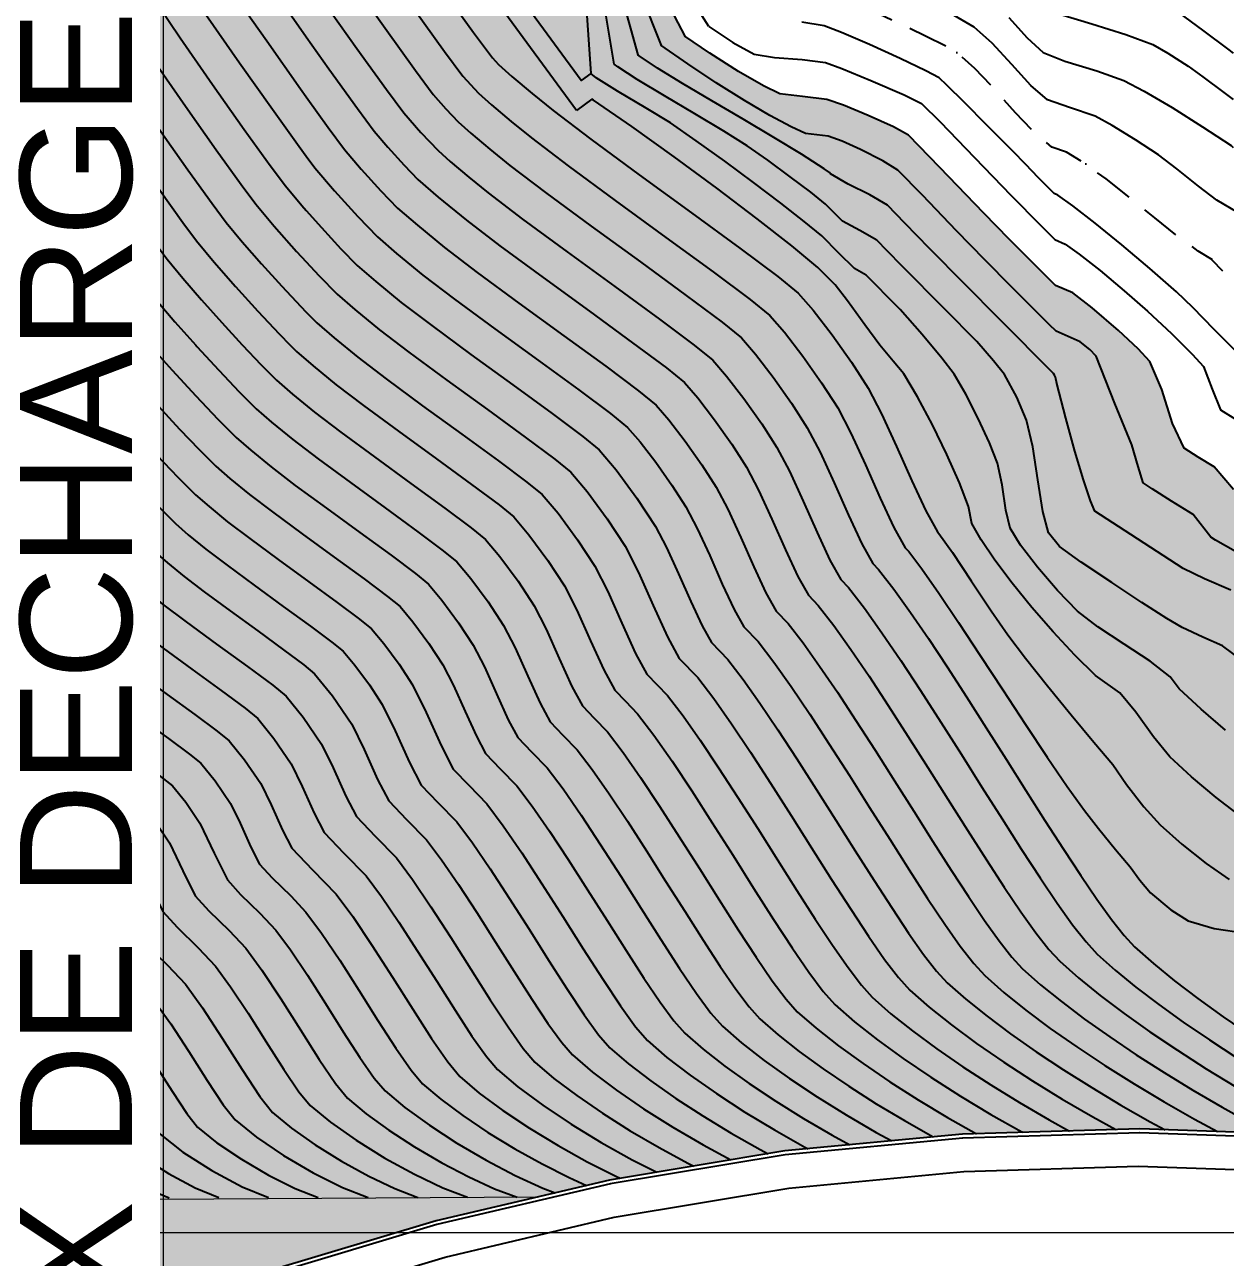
# Model space of a CAD drawing. Extents: x 61466 to 63015, y 108404 to 110397.
# Drawn here: x 62823.33 to 62860.87, y 108649.22 to 108687.77 of the extents above; entities that cross this region are included whole.
import ezdxf
from ezdxf import colors
from ezdxf.entities.mleader import LeaderData, LeaderLine
from ezdxf.math import Vec2, Vec3

# ---------------------------------------------------------------- set-up
doc = ezdxf.new("R2010")
doc.units = 0
doc.header["$LTSCALE"] = 1.000015
doc.header["$MEASUREMENT"] = 0
doc.linetypes.add('TRATTEGGIATA2', pattern=[0.375, 0.25, -0.125])
for name, color, linetype in [('colore lago', 131, 'Continuous'), ('coordinate', 2, 'Continuous'), ('Couronnement', 7, 'Continuous'), ('curve livello 1m', 2, 'Continuous'), ('curve livello 5m', 7, 'Continuous'), ('LIN018CO', 6, 'Continuous'), ('LIN025CO', 7, 'Continuous')]:
    doc.layers.add(name, color=color, linetype=linetype)
doc.layers.add('Colori bordi', color=5, linetype='Continuous', plot=False)
doc.layers.add('no_plot', color=5, linetype='Continuous', plot=False)
doc.layers.add('LINE035', color=1, linetype='Continuous', lineweight=35)
doc.styles.add('ARIAL', font='arial.ttf')

msp = doc.modelspace()

# ---------------------------------------------------------------- hatches: boundary and pattern name
at = {"layer": 'colore lago', "linetype": 'Continuous', "lineweight": 0}
msp.add_hatch(color=256, dxfattribs=at).paths.add_polyline_path([(62823.098, 108712.426), (62823.692, 108711.854), (62824.211, 108710.804), (62823.37, 108710.571), (62827.768, 108704.942), (62841.061, 108708.628), (62841.764, 108707.729), (62836.243, 108697.972), (62840.642, 108692.343), (62841.442, 108693.757), (62841.442, 108692.195), (62842.487, 108690.222), (62842.982, 108689.288), (62843.392, 108688.514), (62843.655, 108688.018), (62843.975, 108687.414), (62844.757, 108686.877), (62845.652, 108686.309), (62846.428, 108685.857), (62846.943, 108685.61), (62847.646, 108685.523), (62848.413, 108685.436), (62848.935, 108685.254), (62849.708, 108684.935), (62850.5, 108684.575), (62850.969, 108684.318), (62851.947, 108683.305), (62853.322, 108681.875), (62854.115, 108681.066), (62854.823, 108680.351), (62855.34, 108679.833), (62855.561, 108679.62), (62856.098, 108679.384), (62856.706, 108678.92), (62857.535, 108678.212), (62858.15, 108677.629), (62858.509, 108677.243), (62858.884, 108676.364), (62859.223, 108675.296), (62859.579, 108674.527), (62860.022, 108674.247), (62860.524, 108673.942), (62861.121, 108673.231), (62861.763, 108672.326), (62862.367, 108671.601), (62862.863, 108671.28), (62863.351, 108671.01), (62863.81, 108670.755), (62864.373, 108670.388), (62865.159, 108669.855), (62866.024, 108669.253), (62866.828, 108668.678), (62867.744, 108667.996), (62868.796, 108667.19), (62869.668, 108666.501), (62870.574, 108665.758), (62871.455, 108665.021), (62872.228, 108664.359), (62872.81, 108663.844), (62873.119, 108663.547), (62873.68, 108662.665), (62874.168, 108661.941), (62874.819, 108661.7), (62876.542, 108661.081), (62874.849, 108652.749), (62874.609, 108651.566), (62869.261, 108652.495), (62863.756, 108653.04), (62858.193, 108653.236), (62852.65, 108653.069), (62847.099, 108652.547), (62841.619, 108651.637), (62836.195, 108650.359), (62830.876, 108648.764), (62825.687, 108646.797), (62820.621, 108644.487), (62815.733, 108641.873), (62811.013, 108638.914), (62806.809, 108635.919), (62802.653, 108632.528), (62798.578, 108628.752), (62795.53, 108625.55), (62792.243, 108621.72), (62789.658, 108618.302), (62786.55, 108613.699), (62783.753, 108608.883), (62781.281, 108603.924), (62779.157, 108598.79), (62777.364, 108593.52), (62775.923, 108588.148), (62774.828, 108582.699), (62774.099, 108577.206), (62773.742, 108571.827), (62773.733, 108566.27), (62774.08, 108560.708), (62774.822, 108555.214), (62775.907, 108549.757), (62776.774, 108546.543), (62775.534, 108543.897), (62771.471, 108542.34), (62770.737, 108542.931), (62769.881, 108543.399), (62769.16, 108543.605), (62768.397, 108543.397), (62767.454, 108542.895), (62766.48, 108542.367), (62765.625, 108542.081), (62765.129, 108542.167), (62764.204, 108542.374), (62761.92, 108542.969), (62758.989, 108543.785), (62755.805, 108544.685), (62752.764, 108545.533), (62750.259, 108546.195), (62749.515, 108546.361), (62748.651, 108546.545), (62748.14, 108546.666), (62747.525, 108546.963), (62746.769, 108547.335), (62745.628, 108547.824), (62744.247, 108548.386), (62742.732, 108548.989), (62741.189, 108549.599), (62739.721, 108550.183), (62738.435, 108550.711), (62737.436, 108551.147), (62736.779, 108551.475), (62735.74, 108552.131), (62732.8, 108553.829), (62729.641, 108555.846), (62727.666, 108557.145), (62727.666, 108746.101), (62759.548, 108763.679), (62762.174, 108761.512), (62766.058, 108758.6), (62770.75, 108755.721), (62775.77, 108752.427), (62780.625, 108748.821), (62784.649, 108746.672), (62791.078, 108741.712), (62792.191, 108741.192), (62793.304, 108740.673), (62792.406, 108740.344), (62791.026, 108739.839), (62795.864, 108734.582), (62808.817, 108739.327), (62809.589, 108738.487), (62804.873, 108728.317), (62809.71, 108723.06), (62811.198, 108726.268), (62812.277, 108725.772), (62812.557, 108725.5), (62813.179, 108725.007), (62813.957, 108724.44), (62814.819, 108723.834), (62815.694, 108723.224), (62816.511, 108722.646), (62817.199, 108722.136), (62817.686, 108721.728), (62818.127, 108721.189), (62818.712, 108720.467), (62819.259, 108719.84), (62819.895, 108719.121), (62820.227, 108718.731), (62820.528, 108718.087), (62820.826, 108717.245), (62821.425, 108715.335), (62821.73, 108714.455), (62822.044, 108713.747)])

# ---------------------------------------------------------------- linework, layer by layer
at = {"layer": 'Colori bordi', "linetype": 'Continuous', "lineweight": 0, "flags": 128}
for points in [[(62843.655, 108688.018), (62843.975, 108687.414), (62844.757, 108686.877), (62845.652, 108686.309), (62846.428, 108685.857), (62846.943, 108685.61), (62847.646, 108685.523), (62848.413, 108685.436), (62848.413, 108685.436), (62848.935, 108685.254), (62849.708, 108684.935), (62850.5, 108684.575), (62850.969, 108684.318), (62850.969, 108684.318), (62851.947, 108683.305), (62853.322, 108681.875), (62853.322, 108681.875), (62854.115, 108681.066), (62854.823, 108680.351), (62855.34, 108679.833), (62855.561, 108679.62), (62856.098, 108679.384), (62856.098, 108679.384), (62856.706, 108678.92), (62857.535, 108678.212), (62857.535, 108678.212), (62858.15, 108677.629), (62858.509, 108677.243), (62858.509, 108677.243), (62858.884, 108676.364), (62859.223, 108675.296), (62859.579, 108674.527), (62859.579, 108674.527), (62860.022, 108674.247), (62860.524, 108673.942), (62860.524, 108673.942), (62861.121, 108673.231)], [(62863.756, 108653.04), (62858.193, 108653.236), (62852.65, 108653.069), (62847.099, 108652.547), (62841.619, 108651.637), (62836.195, 108650.359), (62830.876, 108648.764)]]:
    msp.add_lwpolyline(points, dxfattribs=at)
at = {"layer": 'coordinate', "linetype": 'Continuous', "lineweight": 0}
for p, q in [((62827.666, 108698.59), (62827.666, 108677.753)), ((62827.666, 108677.753), (62827.666, 108626.056)), ((62767.853, 108650), (62950.566, 108650))]:
    msp.add_line(p, q, dxfattribs=at)
at = {"layer": 'Couronnement', "linetype": 'Continuous'}
for p, q in [((62852.65, 108653.069), (62847.099, 108652.547)), ((62852.661, 108652.95), (62847.11, 108652.428)), ((62858.193, 108653.236), (62852.65, 108653.069)), ((62858.197, 108653.116), (62852.654, 108652.949)), ((62863.74, 108652.921), (62858.189, 108653.117)), ((62863.756, 108653.04), (62858.193, 108653.236)), ((62847.099, 108652.547), (62841.619, 108651.637)), ((62847.11, 108652.428), (62841.639, 108651.519)), ((62847.227, 108651.385), (62852.69, 108651.9)), ((62852.69, 108651.9), (62858.141, 108652.07)), ((62858.141, 108652.07), (62863.593, 108651.881)), ((62841.619, 108651.637), (62836.195, 108650.359)), ((62841.647, 108651.52), (62836.221, 108650.242)), ((62841.764, 108650.472), (62847.227, 108651.385)), ((62836.195, 108650.359), (62830.876, 108648.764)), ((62836.221, 108650.242), (62830.911, 108648.649)), ((62836.483, 108649.228), (62841.764, 108650.472)), ((62831.305, 108647.68), (62836.483, 108649.228))]:
    msp.add_line(p, q, dxfattribs=at)
at = {"layer": 'curve livello 1m', "color": 152, "linetype": 'TRATTEGGIATA2', "ltscale": 5, "flags": 128}
msp.add_lwpolyline([(62877.425, 108665.424), (62875.943, 108666.618), (62875.11, 108667.222), (62874.378, 108667.701), (62874.378, 108667.701), (62873.706, 108668.037), (62872.86, 108668.407), (62872.061, 108668.759), (62871.533, 108669.043), (62871.533, 108669.043), (62871.127, 108669.452), (62870.581, 108670.073), (62870.092, 108670.587), (62870.092, 108670.587), (62869.688, 108670.905), (62868.993, 108671.424), (62868.231, 108671.991), (62867.624, 108672.455), (62867.624, 108672.455), (62866.768, 108673.144), (62865.963, 108673.805), (62865.335, 108674.337), (62865.004, 108674.637), (62865.004, 108674.637), (62864.689, 108675.02), (62864.233, 108675.627), (62863.72, 108676.347), (62863.232, 108677.065), (62863.232, 108677.065), (62862.84, 108677.72), (62862.401, 108678.49), (62862.103, 108678.97), (62862.103, 108678.97), (62861.53, 108679.48), (62860.828, 108680.028), (62860.46, 108680.41), (62860.46, 108680.41), (62860.465, 108680.419), (62860.026, 108680.684), (62859.403, 108681.144), (62858.663, 108681.73), (62857.884, 108682.359), (62857.141, 108682.948), (62856.509, 108683.416), (62856.509, 108683.416), (62855.902, 108683.786), (62855.443, 108683.944), (62854.92, 108684.378), (62854.313, 108685.017), (62853.67, 108685.735), (62853.04, 108686.406), (62852.472, 108686.903), (62852.472, 108686.903), (62852.137, 108687.091), (62851.499, 108687.412), (62850.648, 108687.822), (62849.675, 108688.276), (62848.671, 108688.732), (62848.671, 108688.732), (62848.281, 108688.893), (62847.403, 108688.996), (62846.813, 108689.309), (62846.162, 108689.773), (62845.644, 108690.249), (62845.644, 108690.249), (62845.323, 108690.734), (62844.882, 108691.548), (62844.368, 108692.554), (62843.828, 108693.617), (62843.153, 108694.902), (62842.347, 108695.357)], dxfattribs=at)
at = {"layer": 'curve livello 5m', "color": 2}
for p, q in [((62841.442, 108692.195), (62843.975, 108687.414)), ((62841.067, 108685.443), (62840.588, 108685.091))]:
    msp.add_line(p, q, dxfattribs=at)
at = {"layer": 'curve livello 5m', "color": 2, "flags": 128}
for points in [[(62840.588, 108685.091), (62829.287, 108700.498), (62824.017, 108704.756)], [(62827.5, 108694.114), (62827.793, 108693.783), (62827.793, 108693.783), (62828.447, 108692.824), (62829.61, 108691.068), (62830.625, 108689.555), (62830.625, 108689.555), (62831.745, 108687.944), (62832.135, 108687.391)], [(62822.987, 108690.759), (62823.63, 108690.082), (62824.17, 108689.473), (62824.17, 108689.473), (62824.723, 108688.662), (62825.706, 108687.178), (62826.563, 108685.899), (62826.563, 108685.899), (62827.5, 108684.552)], [(62854.1, 108687.992), (62854.674, 108687.356), (62855.17, 108686.901), (62855.857, 108686.635), (62856.858, 108686.331), (62857.702, 108686.03), (62858.332, 108685.694), (62859.204, 108685.177), (62860.162, 108684.577), (62861.048, 108683.989), (62861.115, 108683.936)], [(62832.135, 108687.391), (62832.838, 108686.396), (62833.732, 108685.15), (62834.256, 108684.446), (62834.256, 108684.446), (62834.687, 108683.938), (62835.194, 108683.378), (62835.623, 108682.935), (62835.623, 108682.935), (62836.261, 108682.377), (62837.141, 108681.657), (62837.141, 108681.657), (62838.189, 108680.857), (62839.537, 108679.866), (62840.986, 108678.812), (62842.338, 108677.826), (62843.396, 108677.038), (62843.96, 108676.577), (62844.377, 108676.098), (62844.901, 108675.414), (62845.44, 108674.65), (62845.902, 108673.931), (62846.279, 108673.212), (62846.696, 108672.302), (62847.117, 108671.352), (62847.509, 108670.511), (62847.834, 108669.928), (62848.145, 108669.606), (62848.629, 108668.979), (62849.16, 108668.234), (62849.73, 108667.394), (62850.329, 108666.483), (62850.945, 108665.523), (62851.571, 108664.537), (62852.195, 108663.548), (62852.808, 108662.58), (62853.4, 108661.655), (62853.96, 108660.796), (62854.479, 108660.026), (62854.948, 108659.368), (62855.355, 108658.845), (62855.691, 108658.481), (62856.282, 108657.957), (62856.957, 108657.41), (62857.704, 108656.846), (62858.512, 108656.272), (62859.371, 108655.694), (62860.269, 108655.119), (62861.195, 108654.553)], [(62861.121, 108673.231), (62860.524, 108673.942), (62860.524, 108673.942), (62860.022, 108674.247), (62859.579, 108674.527), (62859.579, 108674.527), (62859.223, 108675.296), (62858.884, 108676.364), (62858.509, 108677.243), (62858.509, 108677.243), (62858.15, 108677.629), (62857.535, 108678.212), (62857.535, 108678.212), (62856.706, 108678.92), (62856.098, 108679.384), (62856.098, 108679.384), (62855.561, 108679.62), (62855.34, 108679.833), (62854.823, 108680.351), (62854.115, 108681.066), (62853.322, 108681.875), (62853.322, 108681.875), (62851.947, 108683.305), (62850.969, 108684.318), (62850.969, 108684.318), (62850.5, 108684.575), (62849.708, 108684.935), (62848.935, 108685.254), (62848.413, 108685.436), (62848.413, 108685.436), (62847.646, 108685.523), (62846.943, 108685.61), (62846.428, 108685.857), (62845.652, 108686.309), (62844.757, 108686.877), (62843.975, 108687.414)], [(62861.387, 108662.982), (62860.587, 108663.601), (62859.815, 108664.247), (62859.131, 108664.876), (62859.131, 108664.876), (62858.621, 108665.498), (62858.07, 108666.267), (62857.568, 108666.876), (62857.568, 108666.876), (62856.81, 108667.415), (62856.16, 108668.058), (62855.487, 108668.782), (62854.824, 108669.547), (62854.205, 108670.309), (62853.663, 108671.029), (62853.233, 108671.664), (62852.947, 108672.173), (62852.947, 108672.173), (62852.844, 108672.705), (62852.561, 108673.443), (62852.168, 108674.327), (62851.713, 108675.257), (62851.246, 108676.133), (62850.815, 108676.856), (62850.815, 108676.856), (62850.486, 108677.253), (62850.07, 108677.749), (62850.07, 108677.749), (62849.596, 108678.387), (62849.053, 108679.137), (62848.675, 108679.636), (62848.675, 108679.636), (62848.132, 108680.182), (62847.319, 108680.853), (62846.233, 108681.701), (62844.972, 108682.654), (62843.633, 108683.639), (62842.315, 108684.584), (62841.113, 108685.415), (62841.113, 108685.415), (62841.067, 108685.443)], [(62827.5, 108684.552), (62827.511, 108684.538), (62828.434, 108683.229), (62829.189, 108682.177), (62829.633, 108681.582), (62829.633, 108681.582), (62830.132, 108680.982), (62830.733, 108680.294), (62831.368, 108679.592), (62831.968, 108678.953), (62832.135, 108678.783)], [(62823.276, 108681.131), (62824.03, 108680.063), (62824.647, 108679.203), (62825.009, 108678.717), (62825.009, 108678.717), (62825.531, 108678.086), (62826.145, 108677.369), (62826.816, 108676.609), (62827.505, 108675.847), (62828.175, 108675.125), (62828.788, 108674.484), (62829.307, 108673.966), (62829.748, 108673.58), (62830.355, 108673.083), (62831.08, 108672.531), (62832.011, 108671.846), (62833.012, 108671.118), (62833.946, 108670.437), (62834.676, 108669.892), (62835.066, 108669.574), (62835.47, 108669.097), (62835.967, 108668.42), (62836.408, 108667.746), (62836.738, 108667.101), (62837.102, 108666.29), (62837.453, 108665.516), (62837.742, 108664.981), (62838.202, 108664.5), (62838.722, 108663.967), (62839.203, 108663.332), (62839.744, 108662.549), (62840.326, 108661.662), (62840.932, 108660.715), (62841.54, 108659.752), (62842.133, 108658.816), (62842.692, 108657.952), (62843.198, 108657.203), (62843.631, 108656.613), (62843.973, 108656.226), (62844.548, 108655.725), (62845.227, 108655.197), (62845.988, 108654.653), (62846.814, 108654.105), (62847.683, 108653.564), (62848.577, 108653.042), (62849.133, 108652.738)], [(62832.135, 108678.783), (62832.465, 108678.45), (62833.005, 108677.979), (62833.748, 108677.37), (62834.635, 108676.694), (62835.774, 108675.856), (62836.999, 108674.965), (62838.142, 108674.131), (62839.036, 108673.465), (62839.513, 108673.076), (62840.007, 108672.492), (62840.615, 108671.663), (62841.155, 108670.838), (62841.56, 108670.049), (62842.005, 108669.056), (62842.434, 108668.109), (62842.788, 108667.454), (62843.434, 108666.787), (62843.916, 108666.156), (62844.452, 108665.393), (62845.029, 108664.531), (62845.632, 108663.599), (62846.25, 108662.628), (62846.868, 108661.65), (62847.472, 108660.695), (62848.051, 108659.795), (62848.589, 108658.979), (62849.074, 108658.28), (62849.493, 108657.728), (62849.832, 108657.353), (62850.417, 108656.839), (62851.094, 108656.3), (62851.849, 108655.744), (62852.668, 108655.179), (62853.535, 108654.615), (62854.437, 108654.059), (62855.359, 108653.521), (62855.994, 108653.17)], [(62822.809, 108673.026), (62823.733, 108672.004), (62824.631, 108671.036), (62825.453, 108670.176), (62826.149, 108669.481), (62826.491, 108669.182), (62826.963, 108668.796), (62827.66, 108668.267), (62828.558, 108667.61), (62829.472, 108666.945), (62830.221, 108666.392), (62830.619, 108666.072), (62831.123, 108665.449), (62831.66, 108664.653), (62832.01, 108663.949), (62832.384, 108663.11), (62832.696, 108662.507), (62833.313, 108661.862), (62834.011, 108661.147), (62834.488, 108660.507), (62835.034, 108659.701), (62835.618, 108658.794), (62836.213, 108657.854), (62836.788, 108656.947), (62837.316, 108656.141), (62837.768, 108655.503), (62838.113, 108655.099), (62838.753, 108654.554), (62839.534, 108653.976), (62840.417, 108653.388), (62841.36, 108652.812), (62842.325, 108652.273), (62843.097, 108651.882)], [(62822.991, 108664.996), (62823.57, 108664.509), (62824.218, 108664.021), (62825.037, 108663.423), (62825.774, 108662.884), (62826.172, 108662.571), (62826.531, 108662.127), (62826.913, 108661.561), (62827.297, 108660.757), (62827.65, 108660.034), (62828.101, 108659.541), (62828.758, 108658.898), (62829.3, 108658.327), (62829.77, 108657.684), (62830.315, 108656.855), (62830.885, 108655.955), (62831.431, 108655.099), (62831.904, 108654.399), (62832.254, 108653.971), (62832.892, 108653.442), (62833.695, 108652.88), (62834.592, 108652.325), (62835.517, 108651.816), (62836.401, 108651.393), (62837.175, 108651.097)], [(62823.146, 108656.967), (62823.937, 108656.195), (62824.588, 108655.507), (62825.038, 108654.87), (62825.558, 108654.057), (62826.044, 108653.303), (62826.395, 108652.844), (62827.02, 108652.35), (62827.824, 108651.837), (62828.666, 108651.389), (62829.404, 108651.087)]]:
    msp.add_lwpolyline(points, dxfattribs=at)
at = {"layer": 'LIN018CO', "flags": 128}
msp.add_lwpolyline([(62841.03, 108686.246), (62840.732, 108686.028), (62829.775, 108700.965), (62824.017, 108705.617)], dxfattribs=at)
at = {"layer": 'LIN025CO', "linetype": 'Continuous', "lineweight": 0}
msp.add_line((62813.159, 108650.953), (62839.385, 108651.111), dxfattribs=at)
at = {"layer": 'no_plot'}
for p, q in [((62840.642, 108691.933), (62841.03, 108686.246)), ((62841.764, 108686.537), (62840.842, 108691.999)), ((62841.042, 108692.064), (62842.499, 108686.828)), ((62841.242, 108692.13), (62843.229, 108687.118)), ((62844.717, 108687.711), (62843.16, 108690.191))]:
    msp.add_line(p, q, dxfattribs=at)
at = {"layer": 'no_plot', "flags": 128}
for points in [[(62850.788, 108693.784), (62851.234, 108693.257), (62851.234, 108693.257), (62851.926, 108692.521), (62852.652, 108691.782), (62853.337, 108691.112), (62853.909, 108690.583), (62854.294, 108690.266), (62854.294, 108690.266), (62854.667, 108690.086), (62854.897, 108689.858), (62856.393, 108689.343), (62858.973, 108688.444), (62859.564, 108688.039), (62860.199, 108687.571), (62860.94, 108687.014), (62861.115, 108686.885)], [(62849.227, 108693.611), (62849.871, 108692.808), (62850.414, 108692.172), (62851.047, 108691.504), (62851.696, 108690.853), (62852.258, 108690.32), (62852.629, 108690.007), (62853.376, 108689.648), (62854.118, 108689.291), (62854.587, 108688.82), (62855.033, 108688.379), (62855.693, 108688.106), (62856.694, 108687.794), (62857.757, 108687.468), (62858.603, 108687.152), (62859.077, 108686.881), (62859.706, 108686.479), (62860.168, 108686.141), (62860.82, 108685.65), (62861.115, 108685.432)], [(62822.928, 108692.411), (62823.668, 108691.668), (62824.335, 108690.966), (62824.895, 108690.335), (62825.468, 108689.494), (62826.487, 108687.956), (62827.376, 108686.63), (62827.5, 108686.451)], [(62827.5, 108692.288), (62827.703, 108691.992), (62828.829, 108690.29), (62829.812, 108688.823), (62830.898, 108687.262), (62831.957, 108685.762), (62832.135, 108685.514)], [(62827.5, 108690.34), (62828.048, 108689.512), (62829, 108688.092), (62830.051, 108686.581), (62831.076, 108685.129), (62831.915, 108683.961), (62832.135, 108683.665)], [(62822.926, 108689.197), (62823.446, 108688.611), (62823.979, 108687.83), (62824.925, 108686.4), (62825.751, 108685.168), (62826.664, 108683.856), (62827.5, 108682.671)], [(62833.439, 108689.306), (62834.599, 108687.662), (62835.548, 108686.339), (62836.106, 108685.592), (62836.497, 108685.139), (62836.887, 108684.729), (62837.28, 108684.378), (62837.877, 108683.876), (62838.498, 108683.372), (62839.611, 108682.523), (62841.043, 108681.47), (62842.581, 108680.351), (62844.017, 108679.304), (62845.139, 108678.467), (62845.739, 108677.978), (62846.182, 108677.469), (62846.738, 108676.743), (62847.31, 108675.932), (62847.801, 108675.168), (62847.801, 108675.168), (62848.201, 108674.404), (62848.644, 108673.439), (62849.092, 108672.43), (62849.507, 108671.536), (62849.853, 108670.917), (62850.03, 108670.734), (62850.507, 108670.117), (62851.029, 108669.39), (62851.587, 108668.572), (62852.174, 108667.684), (62852.781, 108666.746), (62853.398, 108665.776), (62854.018, 108664.796), (62854.632, 108663.824), (62855.231, 108662.881), (62855.806, 108661.986), (62856.35, 108661.16), (62856.853, 108660.421), (62857.308, 108659.79), (62857.705, 108659.287), (62858.035, 108658.931), (62858.62, 108658.412), (62859.284, 108657.869), (62860.016, 108657.311), (62860.808, 108656.742), (62861.649, 108656.167)], [(62836.361, 108688.929), (62837.365, 108687.529), (62837.955, 108686.738), (62838.15, 108686.522), (62838.566, 108686.152), (62839.197, 108685.62), (62839.855, 108685.087), (62841.033, 108684.188), (62842.548, 108683.074), (62844.176, 108681.89), (62845.695, 108680.782), (62846.883, 108679.896), (62847.517, 108679.379), (62847.986, 108678.84), (62848.575, 108678.072), (62849.18, 108677.213), (62849.7, 108676.405), (62850.124, 108675.597), (62850.592, 108674.575), (62851.066, 108673.507), (62851.505, 108672.562), (62851.871, 108671.907), (62851.914, 108671.862), (62852.341, 108671.265), (62852.928, 108670.376), (62853.548, 108669.437), (62854.069, 108668.685), (62854.627, 108667.955), (62855.314, 108667.089), (62856.05, 108666.182), (62856.757, 108665.332), (62857.357, 108664.636), (62857.779, 108664.008), (62858.326, 108663.308), (62858.834, 108662.746), (62858.834, 108662.746), (62859.512, 108662.138), (62860.275, 108661.537), (62860.994, 108661.037)], [(62827.5, 108688.387), (62828.188, 108687.361), (62829.205, 108685.9), (62830.195, 108684.496), (62831.006, 108683.366), (62831.482, 108682.727), (62831.992, 108682.119), (62832.135, 108681.958)], [(62832.592, 108688.625), (62833.718, 108687.029), (62834.64, 108685.745), (62835.181, 108685.019), (62835.719, 108684.396), (62836.255, 108683.832), (62836.637, 108683.492), (62837.216, 108683.004), (62837.819, 108682.514), (62838.9, 108681.69), (62840.29, 108680.668), (62841.784, 108679.581), (62843.178, 108678.565), (62844.267, 108677.753), (62844.849, 108677.278), (62845.279, 108676.783), (62845.819, 108676.078), (62846.375, 108675.291), (62846.852, 108674.549), (62847.24, 108673.808), (62847.67, 108672.871), (62848.104, 108671.891), (62848.508, 108671.023), (62848.844, 108670.423), (62849.088, 108670.17), (62849.586, 108669.524), (62850.133, 108668.756), (62850.721, 108667.891), (62851.337, 108666.952), (62851.973, 108665.962), (62852.617, 108664.947), (62853.261, 108663.928), (62853.892, 108662.93), (62854.502, 108661.977), (62855.079, 108661.092), (62855.614, 108660.299), (62856.097, 108659.621), (62856.517, 108659.082), (62856.863, 108658.706), (62857.431, 108658.201), (62858.076, 108657.674), (62858.788, 108657.132), (62859.557, 108656.579), (62860.374, 108656.021), (62861.229, 108655.464)], [(62835.48, 108688.295), (62836.457, 108686.934), (62837.03, 108686.165), (62837.518, 108685.626), (62837.923, 108685.265), (62838.537, 108684.748), (62839.176, 108684.229), (62840.322, 108683.355), (62841.795, 108682.272), (62843.379, 108681.12), (62844.856, 108680.043), (62846.011, 108679.182), (62846.628, 108678.678), (62847.084, 108678.154), (62847.656, 108677.407), (62848.245, 108676.573), (62848.751, 108675.786), (62849.163, 108675.001), (62849.618, 108674.007), (62850.079, 108672.968), (62850.506, 108672.049), (62850.862, 108671.412), (62850.972, 108671.298), (62851.384, 108670.751), (62851.913, 108669.991), (62852.53, 108669.071), (62853.207, 108668.045), (62853.914, 108666.966), (62854.623, 108665.888), (62855.304, 108664.865), (62855.929, 108663.949), (62856.468, 108663.195), (62856.905, 108662.631), (62857.433, 108661.98), (62857.895, 108661.437), (62858.195, 108661.011), (62858.536, 108660.617), (62858.536, 108660.617), (62859.162, 108660.092), (62859.712, 108659.743), (62859.712, 108659.743), (62860.517, 108659.509), (62861.508, 108659.359)], [(62861.241, 108681.908), (62860.601, 108682.287), (62860.601, 108682.287), (62860.027, 108682.723), (62859.358, 108683.261), (62858.778, 108683.702), (62858.778, 108683.702), (62858.066, 108684.17), (62857.335, 108684.617), (62856.802, 108684.908), (62856.802, 108684.908), (62856.002, 108685.177), (62855.306, 108685.422), (62855.306, 108685.422), (62854.792, 108685.868), (62854.191, 108686.523), (62853.576, 108687.196), (62853.02, 108687.699), (62853.02, 108687.699), (62852.393, 108688.056)], [(62844.717, 108687.711), (62845.47, 108687.213), (62846.137, 108686.852), (62846.78, 108686.751), (62847.64, 108686.688), (62848.369, 108686.589), (62848.882, 108686.4), (62849.792, 108686.024), (62850.827, 108685.574), (62851.374, 108685.311), (62851.955, 108684.732), (62853.033, 108683.614), (62854.175, 108682.428), (62855.089, 108681.5), (62855.538, 108681.055), (62855.865, 108680.911), (62856.3, 108680.6), (62856.955, 108680.081), (62857.708, 108679.452), (62858.439, 108678.812), (62859.192, 108678.11), (62859.838, 108677.467), (62860.184, 108677.077), (62860.456, 108676.369), (62860.717, 108675.724), (62861.188, 108675.432)], [(62861.221, 108677.536), (62860.523, 108678.242), (62859.85, 108678.923), (62859.343, 108679.412), (62859.343, 108679.412), (62858.508, 108680.147), (62857.63, 108680.89), (62856.799, 108681.568), (62856.103, 108682.108), (62855.633, 108682.438), (62855.633, 108682.438), (62855.516, 108682.49), (62855.028, 108682.981), (62854.62, 108683.405), (62854.234, 108683.805), (62854.234, 108683.805), (62853.429, 108684.619), (62852.703, 108685.346), (62852.165, 108685.878), (62851.923, 108686.107), (62851.923, 108686.107), (62851.504, 108686.33), (62850.699, 108686.718), (62849.749, 108687.153), (62849.749, 108687.153), (62848.867, 108687.532), (62848.325, 108687.741), (62848.325, 108687.741), (62847.626, 108687.849)], [(62823.234, 108686.997), (62824.144, 108685.622), (62824.939, 108684.437), (62825.817, 108683.175), (62826.672, 108681.963), (62827.372, 108680.987), (62827.5, 108680.816)], [(62861.188, 108671.295), (62860.567, 108671.647), (62860.567, 108671.647), (62860.418, 108671.744), (62859.861, 108672.451), (62859.192, 108672.866), (62858.588, 108673.254), (62858.302, 108673.446), (62858.302, 108673.446), (62858.147, 108673.951), (62857.951, 108674.628), (62857.951, 108674.628), (62857.418, 108675.927), (62856.834, 108677.409), (62856.631, 108677.611), (62856.331, 108677.856), (62855.584, 108678.184), (62855.375, 108678.384), (62854.884, 108678.872), (62854.186, 108679.575), (62853.356, 108680.416), (62852.469, 108681.321), (62852.469, 108681.321), (62851.398, 108682.435), (62850.636, 108683.224), (62850.636, 108683.224), (62850.161, 108683.509), (62849.463, 108683.869), (62849.463, 108683.869), (62848.887, 108684.125), (62848.457, 108684.284), (62848.457, 108684.284), (62847.749, 108684.368), (62847.294, 108684.573), (62846.634, 108684.931), (62845.834, 108685.405), (62844.955, 108685.955), (62844.061, 108686.545), (62843.225, 108687.127)], [(62863.453, 108666.363), (62860.78, 108668.341), (62860.171, 108668.62), (62859.522, 108668.914), (62859.522, 108668.914), (62859.046, 108669.203), (62858.263, 108669.705), (62857.322, 108670.324), (62856.368, 108670.965), (62856.368, 108670.965), (62855.686, 108671.451), (62855.342, 108671.875), (62855.161, 108672.551), (62855.006, 108673.535), (62854.848, 108674.572), (62854.658, 108675.404), (62854.658, 108675.404), (62854.349, 108676.12), (62853.961, 108676.829), (62853.961, 108676.829), (62853.62, 108677.263), (62853.102, 108677.859), (62853.102, 108677.859), (62852.087, 108678.883), (62850.762, 108680.215), (62850.762, 108680.215), (62850.301, 108680.695), (62849.972, 108681.036), (62849.972, 108681.036), (62849.439, 108681.33), (62848.899, 108681.626), (62848.899, 108681.626), (62848.37, 108682.156), (62847.908, 108682.532), (62847.269, 108683.018), (62846.57, 108683.53), (62845.924, 108683.98), (62845.924, 108683.98), (62845.195, 108684.442), (62844.284, 108684.986), (62843.332, 108685.546), (62842.481, 108686.057), (62841.873, 108686.452), (62841.873, 108686.452), (62841.764, 108686.537)], [(62861.043, 108670.085), (62860.219, 108670.44), (62859.555, 108670.76), (62859.555, 108670.76), (62857.92, 108671.823), (62856.791, 108672.559), (62856.65, 108672.883), (62856.432, 108673.54), (62856.166, 108674.434), (62855.88, 108675.469), (62855.604, 108676.551), (62855.604, 108676.551), (62855.564, 108676.753), (62855.534, 108676.815), (62855.497, 108676.859), (62853.814, 108678.558), (62851.616, 108680.768), (62851.616, 108680.768), (62850.85, 108681.565), (62850.304, 108682.13), (62850.304, 108682.13), (62849.758, 108682.45), (62849.08, 108682.785), (62848.524, 108683.109), (62848.524, 108683.109), (62848.49, 108683.144), (62848.33, 108683.263), (62847.622, 108683.718), (62846.751, 108684.247), (62845.792, 108684.814), (62844.818, 108685.387), (62843.902, 108685.93), (62843.12, 108686.411), (62842.544, 108686.793), (62842.544, 108686.793), (62842.499, 108686.828)], [(62822.489, 108686.165), (62823.363, 108684.844), (62824.127, 108683.706), (62824.97, 108682.494), (62825.792, 108681.329), (62826.464, 108680.392), (62826.859, 108679.863), (62827.393, 108679.219), (62827.5, 108679.094)], [(62827.5, 108686.451), (62828.358, 108685.219), (62829.315, 108683.863), (62830.098, 108682.771), (62830.558, 108682.154), (62831.134, 108681.467), (62831.829, 108680.683), (62832.135, 108680.351)], [(62860.875, 108665.708), (62860.113, 108666.367), (62859.429, 108667.005), (62859.429, 108667.005), (62859.141, 108667.373), (62858.516, 108667.862), (62857.704, 108668.398), (62856.887, 108668.937), (62856.248, 108669.433), (62856.248, 108669.433), (62855.62, 108670.076), (62854.994, 108670.803), (62854.469, 108671.493), (62854.144, 108672.024), (62854.144, 108672.024), (62854.01, 108672.589), (62853.892, 108673.383), (62853.751, 108674.054), (62853.751, 108674.054), (62853.5, 108674.692), (62853.147, 108675.457), (62852.755, 108676.217), (62852.388, 108676.842), (62852.388, 108676.842), (62852.012, 108677.337), (62851.389, 108678.084), (62850.707, 108678.859), (62850.707, 108678.859), (62850.361, 108679.208), (62849.909, 108679.662), (62849.909, 108679.662), (62849.64, 108679.942), (62849.274, 108680.143), (62848.791, 108680.623), (62848.251, 108681.169), (62848.251, 108681.169), (62847.703, 108681.621), (62846.971, 108682.194), (62846.121, 108682.836), (62845.218, 108683.5), (62844.329, 108684.137), (62843.519, 108684.698), (62843.519, 108684.698), (62842.761, 108685.166), (62841.864, 108685.695), (62841.202, 108686.111), (62841.202, 108686.111), (62841.03, 108686.246)], [(62832.135, 108685.514), (62832.823, 108684.555), (62833.332, 108683.873), (62833.855, 108683.256), (62834.47, 108682.576), (62834.992, 108682.038), (62835.61, 108681.498), (62836.462, 108680.8), (62837.479, 108680.025), (62838.785, 108679.064), (62840.189, 108678.043), (62841.499, 108677.087), (62842.524, 108676.323), (62843.07, 108675.877), (62843.475, 108675.412), (62843.982, 108674.75), (62844.504, 108674.01), (62844.953, 108673.312), (62845.318, 108672.616), (62845.722, 108671.734), (62846.13, 108670.813), (62846.509, 108669.998), (62846.825, 108669.433), (62847.203, 108669.042), (62847.672, 108668.434), (62848.187, 108667.712), (62848.74, 108666.897), (62849.32, 108666.014), (62849.918, 108665.083), (62850.524, 108664.127), (62851.13, 108663.169), (62851.724, 108662.23), (62852.297, 108661.333), (62852.841, 108660.5), (62853.344, 108659.754), (62853.798, 108659.116), (62854.193, 108658.609), (62854.52, 108658.255), (62855.092, 108657.747), (62855.746, 108657.217), (62856.471, 108656.671), (62857.255, 108656.114), (62858.087, 108655.553), (62858.958, 108654.996), (62859.855, 108654.447), (62860.769, 108653.913), (62861.688, 108653.401)], [(62832.135, 108683.665), (62832.407, 108683.3), (62833.023, 108682.574), (62833.746, 108681.774), (62834.36, 108681.141), (62834.959, 108680.618), (62835.783, 108679.942), (62836.768, 108679.192), (62838.032, 108678.262), (62839.391, 108677.273), (62840.66, 108676.348), (62841.652, 108675.609), (62842.181, 108675.177), (62842.572, 108674.727), (62843.064, 108674.085), (62843.569, 108673.369), (62844.004, 108672.694), (62844.357, 108672.019), (62844.748, 108671.166), (62845.143, 108670.275), (62845.51, 108669.485), (62845.816, 108668.939), (62846.261, 108668.478), (62846.751, 108667.839), (62847.294, 108667.073), (62847.877, 108666.208), (62848.488, 108665.271), (62849.116, 108664.289), (62849.749, 108663.288), (62850.376, 108662.296), (62850.985, 108661.339), (62851.563, 108660.444), (62852.101, 108659.639), (62852.585, 108658.951), (62853.005, 108658.405), (62853.348, 108658.03), (62853.945, 108657.502), (62854.632, 108656.949), (62855.396, 108656.38), (62856.223, 108655.801), (62857.101, 108655.219), (62858.017, 108654.643), (62858.957, 108654.08), (62859.91, 108653.538), (62860.626, 108653.15)], [(62823.315, 108682.974), (62824.123, 108681.813), (62824.911, 108680.696), (62825.555, 108679.798), (62825.934, 108679.29), (62826.51, 108678.595), (62827.197, 108677.801), (62827.939, 108676.969), (62828.68, 108676.161), (62829.365, 108675.438), (62829.939, 108674.862), (62830.399, 108674.46), (62831.034, 108673.94), (62831.791, 108673.363), (62832.764, 108672.648), (62833.809, 108671.887), (62834.785, 108671.176), (62835.548, 108670.607), (62835.955, 108670.274), (62836.377, 108669.776), (62836.896, 108669.068), (62837.357, 108668.364), (62837.703, 108667.69), (62838.083, 108666.843), (62838.449, 108666.035), (62838.751, 108665.476), (62839.18, 108665.028), (62839.665, 108664.531), (62840.166, 108663.868), (62840.731, 108663.051), (62841.339, 108662.125), (62841.97, 108661.137), (62842.606, 108660.132), (62843.225, 108659.155), (62843.808, 108658.253), (62844.336, 108657.471), (62844.788, 108656.855), (62845.145, 108656.451), (62845.745, 108655.928), (62846.453, 108655.377), (62847.248, 108654.81), (62848.11, 108654.238), (62849.017, 108653.673), (62849.95, 108653.128), (62850.439, 108652.861)], [(62827.5, 108682.671), (62827.553, 108682.596), (62828.281, 108681.582), (62828.708, 108681.009), (62829.259, 108680.347), (62829.923, 108679.587), (62830.623, 108678.813), (62831.285, 108678.108), (62831.635, 108677.753)], [(62832.135, 108681.958), (62832.607, 108681.425), (62833.221, 108680.761), (62833.729, 108680.244), (62834.307, 108679.738), (62835.105, 108679.085), (62836.057, 108678.359), (62837.279, 108677.46), (62838.594, 108676.504), (62839.821, 108675.609), (62840.78, 108674.894), (62841.291, 108674.476), (62841.822, 108673.85), (62842.475, 108672.96), (62843.054, 108672.075), (62843.396, 108671.423), (62843.774, 108670.598), (62844.156, 108669.736), (62844.511, 108668.973), (62844.807, 108668.444), (62845.318, 108667.914), (62845.793, 108667.296), (62846.318, 108666.555), (62846.882, 108665.718), (62847.474, 108664.811), (62848.081, 108663.861), (62848.694, 108662.892), (62849.3, 108661.932), (62849.889, 108661.006), (62850.449, 108660.141), (62850.969, 108659.362), (62851.438, 108658.695), (62851.844, 108658.167), (62852.176, 108657.804), (62852.754, 108657.294), (62853.419, 108656.759), (62854.158, 108656.208), (62854.958, 108655.647), (62855.808, 108655.085), (62856.694, 108654.527), (62857.604, 108653.983), (62858.525, 108653.458), (62858.987, 108653.208)], [(62827.5, 108680.816), (62827.783, 108680.436), (62828.275, 108679.842), (62828.861, 108679.164), (62829.495, 108678.454), (62830.128, 108677.764), (62830.138, 108677.753)], [(62832.135, 108680.351), (62832.523, 108679.932), (62833.097, 108679.347), (62833.656, 108678.859), (62834.426, 108678.227), (62835.346, 108677.527), (62836.527, 108676.658), (62837.797, 108675.734), (62838.981, 108674.87), (62839.908, 108674.18), (62840.402, 108673.776), (62840.914, 108673.171), (62841.545, 108672.312), (62842.105, 108671.457), (62842.524, 108670.638), (62842.986, 108669.61), (62843.431, 108668.628), (62843.798, 108667.949), (62844.376, 108667.351), (62844.876, 108666.697), (62845.431, 108665.907), (62846.028, 108665.014), (62846.654, 108664.048), (62847.293, 108663.043), (62847.933, 108662.03), (62848.56, 108661.041), (62849.159, 108660.108), (62849.716, 108659.263), (62850.219, 108658.539), (62850.653, 108657.967), (62851.004, 108657.579), (62851.609, 108657.046), (62852.311, 108656.487), (62853.093, 108655.911), (62853.941, 108655.327), (62854.84, 108654.742), (62855.774, 108654.167), (62856.729, 108653.609), (62857.445, 108653.213)], [(62823.149, 108679.43), (62823.739, 108678.608), (62824.085, 108678.144), (62824.641, 108677.47), (62825.298, 108676.704), (62826.015, 108675.893), (62826.751, 108675.079), (62827.466, 108674.307), (62828.121, 108673.622), (62828.676, 108673.069), (62829.097, 108672.701), (62829.677, 108672.225), (62830.369, 108671.698), (62831.258, 108671.044), (62832.214, 108670.348), (62833.106, 108669.698), (62833.804, 108669.178), (62834.176, 108668.874), (62834.562, 108668.418), (62835.037, 108667.771), (62835.458, 108667.127), (62835.889, 108666.261), (62836.349, 108665.228), (62836.733, 108664.486), (62837.224, 108663.972), (62837.78, 108663.403), (62838.295, 108662.719), (62838.878, 108661.866), (62839.505, 108660.901), (62840.152, 108659.883), (62840.793, 108658.869), (62841.403, 108657.916), (62841.958, 108657.082), (62842.432, 108656.424), (62842.801, 108656), (62843.412, 108655.472), (62844.14, 108654.913), (62844.96, 108654.339), (62845.846, 108653.764), (62846.775, 108653.203), (62847.72, 108652.67), (62847.824, 108652.615)], [(62827.5, 108679.094), (62828.029, 108678.482), (62828.679, 108677.753)], [(62828.679, 108677.753), (62828.717, 108677.711), (62829.404, 108676.963), (62830.039, 108676.293), (62830.57, 108675.759), (62831.051, 108675.34), (62831.712, 108674.798), (62832.502, 108674.196), (62833.516, 108673.45), (62834.607, 108672.657), (62835.624, 108671.915), (62836.42, 108671.321), (62836.844, 108670.975), (62837.284, 108670.455), (62837.826, 108669.717), (62838.307, 108668.983), (62838.667, 108668.28), (62839.064, 108667.396), (62839.445, 108666.553), (62839.761, 108665.97), (62840.158, 108665.555), (62840.607, 108665.095), (62841.079, 108664.474), (62841.607, 108663.717), (62842.175, 108662.86), (62842.768, 108661.938), (62843.371, 108660.986), (62843.968, 108660.042), (62844.543, 108659.14), (62845.08, 108658.317), (62845.566, 108657.608), (62845.983, 108657.05), (62846.316, 108656.677), (62846.885, 108656.179), (62847.55, 108655.655), (62848.294, 108655.115), (62849.101, 108654.569), (62849.953, 108654.025), (62850.836, 108653.495), (62851.731, 108652.987), (62851.739, 108652.983)], [(62830.138, 108677.753), (62830.712, 108677.148), (62831.202, 108676.656), (62831.702, 108676.22), (62832.391, 108675.655), (62833.213, 108675.029), (62834.269, 108674.252), (62835.404, 108673.426), (62836.464, 108672.653), (62837.292, 108672.036), (62837.734, 108671.675), (62838.192, 108671.134), (62838.756, 108670.366), (62839.256, 108669.601), (62839.631, 108668.869), (62840.044, 108667.95), (62840.442, 108667.072), (62840.77, 108666.465), (62841.136, 108666.083), (62841.549, 108665.659), (62842.04, 108665.013), (62842.589, 108664.226), (62843.181, 108663.334), (62843.798, 108662.375), (62844.425, 108661.385), (62845.045, 108660.403), (62845.643, 108659.465), (62846.203, 108658.609), (62846.707, 108657.871), (62847.141, 108657.29), (62847.488, 108656.902), (62848.08, 108656.384), (62848.772, 108655.839), (62849.545, 108655.278), (62850.384, 108654.709), (62851.271, 108654.144), (62852.189, 108653.593), (62853.089, 108653.082)], [(62831.635, 108677.753), (62831.834, 108677.553), (62832.353, 108677.099), (62833.069, 108676.513), (62833.924, 108675.861), (62835.022, 108675.054), (62836.202, 108674.195), (62837.303, 108673.392), (62838.164, 108672.751), (62838.623, 108672.375), (62839.099, 108671.813), (62839.685, 108671.014), (62840.206, 108670.22), (62840.595, 108669.459), (62841.025, 108668.503), (62841.438, 108667.591), (62841.779, 108666.96), (62842.113, 108666.61), (62842.492, 108666.223), (62843.002, 108665.552), (62843.572, 108664.735), (62844.186, 108663.808), (62844.827, 108662.812), (62845.478, 108661.784), (62846.123, 108660.764), (62846.744, 108659.789), (62847.325, 108658.9), (62847.849, 108658.134), (62848.3, 108657.531), (62848.66, 108657.128), (62849.275, 108656.59), (62849.993, 108656.024), (62850.797, 108655.44), (62851.668, 108654.85), (62852.589, 108654.263), (62853.543, 108653.69), (62854.51, 108653.141), (62854.539, 108653.126)], [(62823.16, 108677.571), (62823.752, 108676.854), (62824.451, 108676.04), (62825.213, 108675.176), (62825.996, 108674.31), (62826.758, 108673.489), (62827.454, 108672.761), (62828.044, 108672.172), (62828.445, 108671.821), (62828.998, 108671.368), (62829.658, 108670.865), (62830.506, 108670.241), (62831.417, 108669.579), (62832.267, 108668.959), (62832.932, 108668.463), (62833.287, 108668.173), (62833.655, 108667.739), (62834.107, 108667.122), (62834.509, 108666.509), (62834.919, 108665.683), (62835.358, 108664.698), (62835.724, 108663.991), (62836.247, 108663.445), (62836.838, 108662.839), (62837.329, 108662.186), (62837.885, 108661.372), (62838.484, 108660.452), (62839.101, 108659.48), (62839.713, 108658.513), (62840.295, 108657.603), (62840.824, 108656.807), (62841.277, 108656.18), (62841.629, 108655.775), (62842.212, 108655.271), (62842.907, 108654.737), (62843.689, 108654.189), (62844.535, 108653.641), (62845.421, 108653.105), (62846.323, 108652.597), (62846.582, 108652.461)], [(62822.863, 108676.238), (62823.604, 108675.375), (62824.412, 108674.459), (62825.242, 108673.541), (62826.049, 108672.671), (62826.787, 108671.899), (62827.412, 108671.275), (62827.794, 108670.941), (62828.32, 108670.511), (62828.947, 108670.032), (62829.753, 108669.439), (62830.619, 108668.809), (62831.428, 108668.22), (62832.06, 108667.748), (62832.397, 108667.473), (62832.96, 108666.777), (62833.559, 108665.89), (62833.949, 108665.105), (62834.367, 108664.169), (62834.715, 108663.497), (62835.269, 108662.917), (62835.896, 108662.275), (62836.363, 108661.653), (62836.893, 108660.878), (62837.463, 108660.002), (62838.05, 108659.077), (62838.633, 108658.156), (62839.187, 108657.29), (62839.691, 108656.532), (62840.122, 108655.935), (62840.457, 108655.55), (62841.081, 108655.014), (62841.833, 108654.446), (62842.681, 108653.865), (62843.596, 108653.288), (62844.544, 108652.735), (62845.412, 108652.267)], [(62822.756, 108674.71), (62823.61, 108673.743), (62824.487, 108672.773), (62825.34, 108671.854), (62826.12, 108671.038), (62826.781, 108670.378), (62827.143, 108670.062), (62827.641, 108669.653), (62828.379, 108669.094), (62829.328, 108668.399), (62830.296, 108667.695), (62831.087, 108667.111), (62831.508, 108666.773), (62832.042, 108666.113), (62832.61, 108665.272), (62832.98, 108664.527), (62833.376, 108663.639), (62833.705, 108663.002), (62834.291, 108662.39), (62834.953, 108661.711), (62835.457, 108661.035), (62836.033, 108660.184), (62836.65, 108659.226), (62837.278, 108658.233), (62837.886, 108657.276), (62838.444, 108656.425), (62838.92, 108655.751), (62839.285, 108655.324), (62839.878, 108654.815), (62840.592, 108654.276), (62841.398, 108653.724), (62842.266, 108653.177), (62843.167, 108652.651), (62844.07, 108652.164), (62844.252, 108652.074)], [(62822.978, 108671.236), (62823.922, 108670.218), (62824.786, 108669.314), (62825.518, 108668.584), (62825.84, 108668.302), (62826.284, 108667.938), (62826.941, 108667.44), (62827.787, 108666.821), (62828.649, 108666.194), (62829.354, 108665.673), (62829.729, 108665.372), (62830.205, 108664.784), (62830.711, 108664.035), (62831.04, 108663.371), (62831.393, 108662.581), (62831.687, 108662.013), (62832.335, 108661.335), (62833.069, 108660.583), (62833.59, 108659.879), (62834.189, 108658.98), (62834.827, 108657.981), (62835.462, 108656.977), (62836.053, 108656.061), (62836.56, 108655.329), (62836.941, 108654.873), (62837.545, 108654.359), (62838.283, 108653.814), (62839.116, 108653.258), (62840.007, 108652.715), (62840.918, 108652.206), (62841.811, 108651.753), (62841.949, 108651.692)], [(62823.214, 108669.4), (62824.119, 108668.453), (62824.886, 108667.687), (62825.606, 108667.081), (62826.223, 108666.613), (62827.017, 108666.032), (62827.826, 108665.443), (62828.488, 108664.954), (62828.84, 108664.672), (62829.286, 108664.12), (62829.761, 108663.416), (62830.071, 108662.794), (62830.402, 108662.051), (62830.678, 108661.518), (62831.074, 108661.085), (62831.651, 108660.521), (62832.126, 108660.019), (62832.616, 108659.356), (62833.18, 108658.511), (62833.78, 108657.572), (62834.377, 108656.627), (62834.934, 108655.765), (62835.411, 108655.076), (62835.77, 108654.648), (62836.338, 108654.164), (62837.031, 108653.651), (62837.815, 108653.128), (62838.653, 108652.617), (62839.51, 108652.139), (62840.35, 108651.713), (62840.9, 108651.467)], [(62822.505, 108668.582), (62823.452, 108667.591), (62824.254, 108666.79), (62824.927, 108666.224), (62825.68, 108665.656), (62826.632, 108664.962), (62827.488, 108664.336), (62827.95, 108663.971), (62828.368, 108663.456), (62828.812, 108662.798), (62829.258, 108661.863), (62829.668, 108661.023), (62830.083, 108660.57), (62830.687, 108659.98), (62831.184, 108659.455), (62831.643, 108658.834), (62832.172, 108658.042), (62832.734, 108657.162), (62833.293, 108656.277), (62833.814, 108655.47), (62834.261, 108654.824), (62834.598, 108654.422), (62835.216, 108653.902), (62835.983, 108653.349), (62836.847, 108652.791), (62837.758, 108652.259), (62838.668, 108651.78), (62839.527, 108651.385), (62839.922, 108651.237)], [(62822.785, 108666.73), (62823.623, 108665.893), (62824.248, 108665.366), (62824.949, 108664.838), (62825.835, 108664.193), (62826.631, 108663.61), (62827.061, 108663.271), (62827.449, 108662.791), (62827.862, 108662.179), (62828.277, 108661.31), (62828.659, 108660.529), (62829.092, 108660.056), (62829.723, 108659.439), (62830.242, 108658.891), (62830.749, 108658.198), (62831.336, 108657.305), (62831.951, 108656.335), (62832.539, 108655.412), (62833.049, 108654.658), (62833.426, 108654.197), (62834.003, 108653.711), (62834.718, 108653.195), (62835.523, 108652.675), (62836.374, 108652.179), (62837.223, 108651.732), (62838.023, 108651.364), (62838.73, 108651.099)], [(62822.891, 108663.651), (62823.732, 108663.023), (62824.714, 108662.308), (62825.282, 108661.87), (62825.612, 108661.463), (62825.963, 108660.942), (62826.316, 108660.203), (62826.641, 108659.539), (62827.11, 108659.026), (62827.794, 108658.358), (62828.357, 108657.763), (62828.887, 108657.027), (62829.504, 108656.076), (62830.127, 108655.09), (62830.68, 108654.253), (62831.082, 108653.746), (62831.671, 108653.258), (62832.411, 108652.74), (62833.239, 108652.227), (62834.092, 108651.758), (62834.907, 108651.368), (62835.621, 108651.095)], [(62822.979, 108662.221), (62823.875, 108661.569), (62824.393, 108661.17), (62824.694, 108660.798), (62825.014, 108660.324), (62825.335, 108659.65), (62825.632, 108659.044), (62826.119, 108658.511), (62826.83, 108657.817), (62827.415, 108657.199), (62827.9, 108656.525), (62828.465, 108655.654), (62829.036, 108654.751), (62829.542, 108653.985), (62829.91, 108653.52), (62830.576, 108652.98), (62831.424, 108652.409), (62832.355, 108651.865), (62833.269, 108651.407), (62834.067, 108651.093)], [(62823.035, 108660.83), (62823.503, 108660.47), (62824.064, 108659.705), (62824.355, 108659.097), (62824.622, 108658.55), (62825.128, 108657.997), (62825.866, 108657.276), (62826.473, 108656.635), (62826.914, 108656.023), (62827.426, 108655.232), (62827.945, 108654.413), (62828.404, 108653.716), (62828.738, 108653.295), (62829.343, 108652.804), (62830.113, 108652.286), (62830.958, 108651.792), (62831.788, 108651.376), (62832.512, 108651.091)], [(62823.115, 108659.087), (62823.374, 108658.544), (62823.613, 108658.055), (62824.137, 108657.482), (62824.901, 108656.735), (62825.53, 108656.071), (62826.038, 108655.353), (62826.623, 108654.437), (62827.171, 108653.587), (62827.566, 108653.069), (62828.272, 108652.512), (62829.178, 108651.935), (62830.126, 108651.429), (62830.958, 108651.089)], [(62822.973, 108655.654), (62823.646, 108654.943), (62824.188, 108654.158), (62824.784, 108653.22), (62825.223, 108652.618), (62825.769, 108652.187), (62826.471, 108651.74), (62827.205, 108651.348), (62827.849, 108651.085)], [(62823.167, 108653.708), (62823.676, 108652.907), (62824.051, 108652.393), (62824.708, 108651.896), (62825.539, 108651.41), (62826.41, 108651.033)], [(62822.879, 108652.168), (62823.424, 108651.755), (62824.113, 108651.352), (62824.872, 108651.023)]]:
    msp.add_lwpolyline(points, dxfattribs=at)

# ---------------------------------------------------------------- next in the draw order: leaders
at = {"layer": 'LINE035', "linetype": 'Continuous', "lineweight": 0}
ml = msp.add_multileader_mtext('Standard', dxfattribs=at)
ml.set_content('DEVERSOIRS', color=256, style='ARIAL')
ml.set_leader_properties()
ml.build(insert=Vec2(0, 0))
ml.multileader.update_dxf_attribs({"has_text_frame": 1, "text_left_attachment_type": 2, "text_right_attachment_type": 2, "dogleg_length": 0.36, "arrow_head_size": 5, "scale": 10})
ctx = ml.context
ctx.base_point, ctx.scale, ctx.char_height, ctx.arrow_head_size, ctx.landing_gap_size, ctx.plane_origin, ctx.plane_x_axis, ctx.plane_y_axis = Vec3(62788.527, 108666.839), 10, 3.5, 5, 0.9, Vec3(62707.523, 108643.992), Vec3(0, 1), Vec3(-1, 0)
ctx.left_attachment, ctx.right_attachment, ctx.text_align_type = 2, 2, 2
notes = []
notes.append((ctx, [(1, (1, 1, 0), (62788.527, 108703.667), (0, -1), 3.6, [(1, [(62806.866, 108726.151), (62825.569, 108707.756)], 0, [])])]))
ctx.mtext.insert, ctx.mtext.text_direction, ctx.mtext.rotation, ctx.mtext.alignment, ctx.mtext.flow_direction = Vec3(62786.716, 108699.167), Vec3(0, 1), 1.570796, 3, 5
ctx.mtext.has_bg_fill, ctx.mtext.bg_color, ctx.mtext.bg_scale_factor, ctx.mtext.bg_transparency, ctx.mtext.use_window_bg_color = 1, -1073741824, 1.25, 0, 1
for ctx, leaders in notes:
    for number, flags, end, landing, length, lines in leaders:
        leader = LeaderData()
        leader.index, (leader.has_last_leader_line, leader.has_dogleg_vector, leader.attachment_direction) = number, flags
        leader.last_leader_point, leader.dogleg_vector, leader.dogleg_length = Vec3(end), Vec3(landing), length
        for number, points, colour, breaks in lines:
            line = LeaderLine()
            line.index, line.vertices, line.color, line.breaks = number, Vec3.list(points), colors.encode_raw_color(colour), breaks
            leader.lines.append(line)
        ctx.leaders.append(leader)

# ---------------------------------------------------------------- next in the draw order: leaders
ml = msp.add_multileader_mtext('Standard', dxfattribs=at)
ml.set_content('CANAUX DE DECHARGE', color=256, style='ARIAL')
ml.set_leader_properties()
ml.build(insert=Vec2(0, 0))
ml.multileader.update_dxf_attribs({"has_text_frame": 1, "text_left_attachment_type": 2, "text_right_attachment_type": 2, "dogleg_length": 0.36, "arrow_head_size": 5, "scale": 10})
ctx = ml.context
ctx.base_point, ctx.scale, ctx.char_height, ctx.arrow_head_size, ctx.landing_gap_size, ctx.plane_origin, ctx.plane_x_axis, ctx.plane_y_axis = Vec3(62824.992, 108630.211), 10, 3.5, 5, 0.9, Vec3(62743.988, 108633.027), Vec3(0, 1), Vec3(-1, 0)
ctx.left_attachment, ctx.right_attachment, ctx.text_align_type = 2, 2, 2
notes = []
notes.append((ctx, [(1, (1, 1, 0), (62824.992, 108692.702), (0, -1), 3.6, [(1, [(62843.047, 108746.352), (62864.211, 108710.236)], 0, [])])]))
ctx.mtext.insert, ctx.mtext.text_direction, ctx.mtext.rotation, ctx.mtext.alignment, ctx.mtext.flow_direction = Vec3(62823.182, 108688.202), Vec3(0, 1), 1.570796, 3, 5
ctx.mtext.has_bg_fill, ctx.mtext.bg_color, ctx.mtext.bg_scale_factor, ctx.mtext.bg_transparency, ctx.mtext.use_window_bg_color = 1, -1073741824, 1.25, 0, 1
for ctx, leaders in notes:
    for number, flags, end, landing, length, lines in leaders:
        leader = LeaderData()
        leader.index, (leader.has_last_leader_line, leader.has_dogleg_vector, leader.attachment_direction) = number, flags
        leader.last_leader_point, leader.dogleg_vector, leader.dogleg_length = Vec3(end), Vec3(landing), length
        for number, points, colour, breaks in lines:
            line = LeaderLine()
            line.index, line.vertices, line.color, line.breaks = number, Vec3.list(points), colors.encode_raw_color(colour), breaks
            leader.lines.append(line)
        ctx.leaders.append(leader)

doc.saveas('drawing.dxf')
